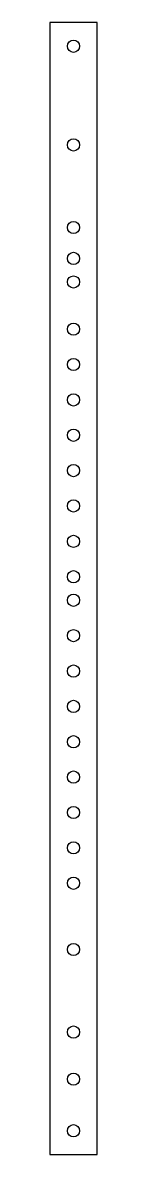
# Model space of a CAD drawing. Header units: inches. Extents: x 0 to 1, y 0 to 24.
import ezdxf

# ---------------------------------------------------------------- set-up
doc = ezdxf.new("R2010")
doc.units = ezdxf.units.IN
doc.header["$MEASUREMENT"] = 0

msp = doc.modelspace()

# ---------------------------------------------------------------- linework, layer by layer
msp.add_lwpolyline([(0, 0), (1, 0), (1, 24), (0, 24)], close=True)
for centre in [(0.5, 23.5), (0.5, 21.406), (0.5, 19.656), (0.5, 19), (0.5, 18.5), (0.5, 17.5), (0.5, 16.75), (0.5, 16), (0.5, 15.25), (0.5, 14.5), (0.5, 13.75), (0.5, 13), (0.5, 12.25), (0.5, 11.75), (0.5, 11), (0.5, 10.25), (0.5, 9.5), (0.5, 8.75), (0.5, 8), (0.5, 7.25), (0.5, 6.5), (0.5, 5.75), (0.5, 4.344), (0.5, 2.594), (0.5, 1.594), (0.5, 0.5)]:
    msp.add_circle(centre, 0.13)

doc.saveas('drawing.dxf')
